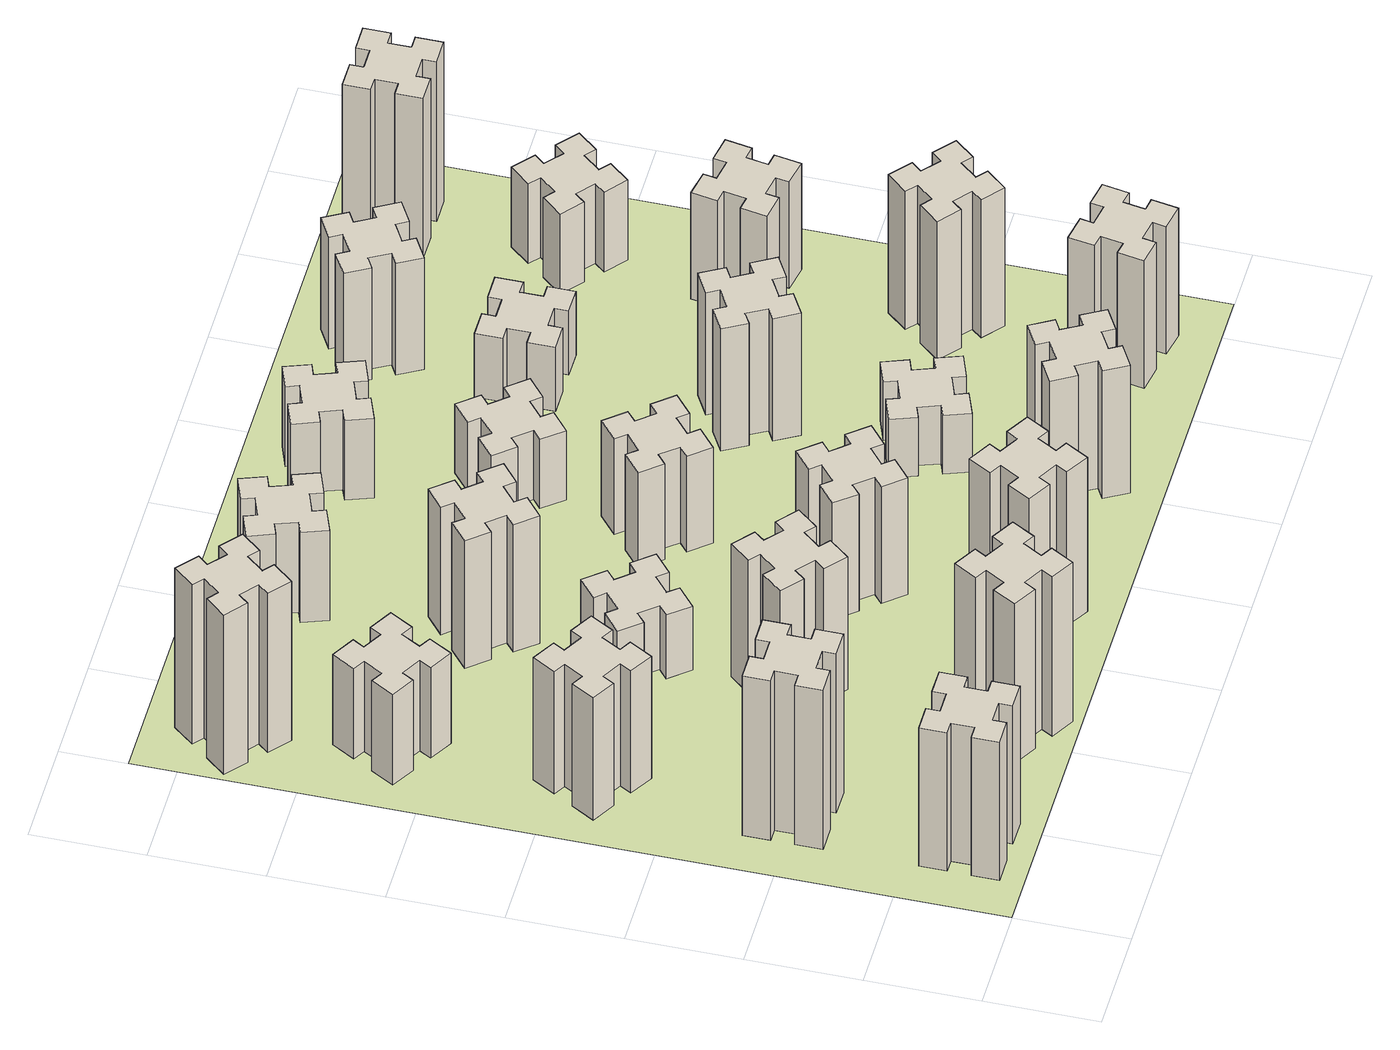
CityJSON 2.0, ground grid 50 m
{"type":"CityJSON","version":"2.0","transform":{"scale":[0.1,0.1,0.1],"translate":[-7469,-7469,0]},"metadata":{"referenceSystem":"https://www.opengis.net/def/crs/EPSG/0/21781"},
"CityObjects":{
"building1":{"type":"Building","attributes":{"class":"1000","function":"1000","usage":"1000","yearOfConstruction":2016,"roofType":"1000","measuredHeight":78,"storeysAboveGround":30,"storeysBelowGround":0},"geometry":[{"type":"Solid","lod":"1","boundaries":[[[[0,1,2,3,4,5,6,7,8,9,10,11,12,13,14,15,16,17,18,19]],[[17,16,20,21]],[[16,15,22,20]],[[15,14,23,22]],[[14,13,24,23]],[[13,12,25,24]],[[12,11,26,25]],[[11,10,27,26]],[[10,9,28,27]],[[9,8,29,28]],[[8,7,30,29]],[[7,6,31,30]],[[6,5,32,31]],[[5,4,33,32]],[[4,3,34,33]],[[3,2,35,34]],[[2,1,36,35]],[[1,0,37,36]],[[0,19,38,37]],[[19,18,39,38]],[[18,17,21,39]],[[24,25,26,27,28,29,30,31,32,33,34,35,36,37,38,39,21,20,22,23]]]]}]},
"building2":{"type":"Building","attributes":{"class":"1000","function":"1000","usage":"1000","yearOfConstruction":2016,"roofType":"1000","measuredHeight":90,"storeysAboveGround":30,"storeysBelowGround":0},"geometry":[{"type":"Solid","lod":"1","boundaries":[[[[40,41,42,43,44,45,46,47,48,49,50,51,52,53,54,55,56,57,58,59]],[[57,56,60,61]],[[56,55,62,60]],[[55,54,63,62]],[[54,53,64,63]],[[53,52,65,64]],[[52,51,66,65]],[[51,50,67,66]],[[50,49,68,67]],[[49,48,69,68]],[[48,47,70,69]],[[47,46,71,70]],[[46,45,72,71]],[[45,44,73,72]],[[44,43,74,73]],[[43,42,75,74]],[[42,41,76,75]],[[41,40,77,76]],[[40,59,78,77]],[[59,58,79,78]],[[58,57,61,79]],[[64,65,66,67,68,69,70,71,72,73,74,75,76,77,78,79,61,60,62,63]]]]}]},
"building3":{"type":"Building","attributes":{"class":"1000","function":"1000","usage":"1000","yearOfConstruction":2016,"roofType":"1000","measuredHeight":69,"storeysAboveGround":30,"storeysBelowGround":0},"geometry":[{"type":"Solid","lod":"1","boundaries":[[[[80,81,82,83,84,85,86,87,88,89,90,91,92,93,94,95,96,97,98,99]],[[97,96,100,101]],[[96,95,102,100]],[[95,94,103,102]],[[94,93,104,103]],[[93,92,105,104]],[[92,91,106,105]],[[91,90,107,106]],[[90,89,108,107]],[[89,88,109,108]],[[88,87,110,109]],[[87,86,111,110]],[[86,85,112,111]],[[85,84,113,112]],[[84,83,114,113]],[[83,82,115,114]],[[82,81,116,115]],[[81,80,117,116]],[[80,99,118,117]],[[99,98,119,118]],[[98,97,101,119]],[[104,105,106,107,108,109,110,111,112,113,114,115,116,117,118,119,101,100,102,103]]]]}]},
"building4":{"type":"Building","attributes":{"class":"1000","function":"1000","usage":"1000","yearOfConstruction":2016,"roofType":"1000","measuredHeight":51,"storeysAboveGround":30,"storeysBelowGround":0},"geometry":[{"type":"Solid","lod":"1","boundaries":[[[[120,121,122,123,124,125,126,127,128,129,130,131,132,133,134,135,136,137,138,139]],[[137,136,140,141]],[[136,135,142,140]],[[135,134,143,142]],[[134,133,144,143]],[[133,132,145,144]],[[132,131,146,145]],[[131,130,147,146]],[[130,129,148,147]],[[129,128,149,148]],[[128,127,150,149]],[[127,126,151,150]],[[126,125,152,151]],[[125,124,153,152]],[[124,123,154,153]],[[123,122,155,154]],[[122,121,156,155]],[[121,120,157,156]],[[120,139,158,157]],[[139,138,159,158]],[[138,137,141,159]],[[144,145,146,147,148,149,150,151,152,153,154,155,156,157,158,159,141,140,142,143]]]]}]},
"building5":{"type":"Building","attributes":{"class":"1000","function":"1000","usage":"1000","yearOfConstruction":2016,"roofType":"1000","measuredHeight":90,"storeysAboveGround":30,"storeysBelowGround":0},"geometry":[{"type":"Solid","lod":"1","boundaries":[[[[160,161,162,163,164,165,166,167,168,169,170,171,172,173,174,175,176,177,178,179]],[[177,176,180,181]],[[176,175,182,180]],[[175,174,183,182]],[[174,173,184,183]],[[173,172,185,184]],[[172,171,186,185]],[[171,170,187,186]],[[170,169,188,187]],[[169,168,189,188]],[[168,167,190,189]],[[167,166,191,190]],[[166,165,192,191]],[[165,164,193,192]],[[164,163,194,193]],[[163,162,195,194]],[[162,161,196,195]],[[161,160,197,196]],[[160,179,198,197]],[[179,178,199,198]],[[178,177,181,199]],[[184,185,186,187,188,189,190,191,192,193,194,195,196,197,198,199,181,180,182,183]]]]}]},
"building6":{"type":"Building","attributes":{"class":"1000","function":"1000","usage":"1000","yearOfConstruction":2016,"roofType":"1000","measuredHeight":90,"storeysAboveGround":30,"storeysBelowGround":0},"geometry":[{"type":"Solid","lod":"1","boundaries":[[[[200,201,202,203,204,205,206,207,208,209,210,211,212,213,214,215,216,217,218,219]],[[217,216,220,221]],[[216,215,222,220]],[[215,214,223,222]],[[214,213,224,223]],[[213,212,225,224]],[[212,211,226,225]],[[211,210,227,226]],[[210,209,228,227]],[[209,208,229,228]],[[208,207,230,229]],[[207,206,231,230]],[[206,205,232,231]],[[205,204,233,232]],[[204,203,234,233]],[[203,202,235,234]],[[202,201,236,235]],[[201,200,237,236]],[[200,219,238,237]],[[219,218,239,238]],[[218,217,221,239]],[[224,225,226,227,228,229,230,231,232,233,234,235,236,237,238,239,221,220,222,223]]]]}]},
"building7":{"type":"Building","attributes":{"class":"1000","function":"1000","usage":"1000","yearOfConstruction":2016,"roofType":"1000","measuredHeight":75,"storeysAboveGround":30,"storeysBelowGround":0},"geometry":[{"type":"Solid","lod":"1","boundaries":[[[[240,241,242,243,244,245,246,247,248,249,250,251,252,253,254,255,256,257,258,259]],[[257,256,260,261]],[[256,255,262,260]],[[255,254,263,262]],[[254,253,264,263]],[[253,252,265,264]],[[252,251,266,265]],[[251,250,267,266]],[[250,249,268,267]],[[249,248,269,268]],[[248,247,270,269]],[[247,246,271,270]],[[246,245,272,271]],[[245,244,273,272]],[[244,243,274,273]],[[243,242,275,274]],[[242,241,276,275]],[[241,240,277,276]],[[240,259,278,277]],[[259,258,279,278]],[[258,257,261,279]],[[264,265,266,267,268,269,270,271,272,273,274,275,276,277,278,279,261,260,262,263]]]]}]},
"building8":{"type":"Building","attributes":{"class":"1000","function":"1000","usage":"1000","yearOfConstruction":2016,"roofType":"1000","measuredHeight":36,"storeysAboveGround":30,"storeysBelowGround":0},"geometry":[{"type":"Solid","lod":"1","boundaries":[[[[280,281,282,283,284,285,286,287,288,289,290,291,292,293,294,295,296,297,298,299]],[[297,296,300,301]],[[296,295,302,300]],[[295,294,303,302]],[[294,293,304,303]],[[293,292,305,304]],[[292,291,306,305]],[[291,290,307,306]],[[290,289,308,307]],[[289,288,309,308]],[[288,287,310,309]],[[287,286,311,310]],[[286,285,312,311]],[[285,284,313,312]],[[284,283,314,313]],[[283,282,315,314]],[[282,281,316,315]],[[281,280,317,316]],[[280,299,318,317]],[[299,298,319,318]],[[298,297,301,319]],[[304,305,306,307,308,309,310,311,312,313,314,315,316,317,318,319,301,300,302,303]]]]}]},
"building9":{"type":"Building","attributes":{"class":"1000","function":"1000","usage":"1000","yearOfConstruction":2016,"roofType":"1000","measuredHeight":72,"storeysAboveGround":30,"storeysBelowGround":0},"geometry":[{"type":"Solid","lod":"1","boundaries":[[[[320,321,322,323,324,325,326,327,328,329,330,331,332,333,334,335,336,337,338,339]],[[337,336,340,341]],[[336,335,342,340]],[[335,334,343,342]],[[334,333,344,343]],[[333,332,345,344]],[[332,331,346,345]],[[331,330,347,346]],[[330,329,348,347]],[[329,328,349,348]],[[328,327,350,349]],[[327,326,351,350]],[[326,325,352,351]],[[325,324,353,352]],[[324,323,354,353]],[[323,322,355,354]],[[322,321,356,355]],[[321,320,357,356]],[[320,339,358,357]],[[339,338,359,358]],[[338,337,341,359]],[[344,345,346,347,348,349,350,351,352,353,354,355,356,357,358,359,341,340,342,343]]]]}]},
"building10":{"type":"Building","attributes":{"class":"1000","function":"1000","usage":"1000","yearOfConstruction":2016,"roofType":"1000","measuredHeight":87,"storeysAboveGround":30,"storeysBelowGround":0},"geometry":[{"type":"Solid","lod":"1","boundaries":[[[[360,361,362,363,364,365,366,367,368,369,370,371,372,373,374,375,376,377,378,379]],[[377,376,380,381]],[[376,375,382,380]],[[375,374,383,382]],[[374,373,384,383]],[[373,372,385,384]],[[372,371,386,385]],[[371,370,387,386]],[[370,369,388,387]],[[369,368,389,388]],[[368,367,390,389]],[[367,366,391,390]],[[366,365,392,391]],[[365,364,393,392]],[[364,363,394,393]],[[363,362,395,394]],[[362,361,396,395]],[[361,360,397,396]],[[360,379,398,397]],[[379,378,399,398]],[[378,377,381,399]],[[384,385,386,387,388,389,390,391,392,393,394,395,396,397,398,399,381,380,382,383]]]]}]},
"building11":{"type":"Building","attributes":{"class":"1000","function":"1000","usage":"1000","yearOfConstruction":2016,"roofType":"1000","measuredHeight":66,"storeysAboveGround":30,"storeysBelowGround":0},"geometry":[{"type":"Solid","lod":"1","boundaries":[[[[400,401,402,403,404,405,406,407,408,409,410,411,412,413,414,415,416,417,418,419]],[[417,416,420,421]],[[416,415,422,420]],[[415,414,423,422]],[[414,413,424,423]],[[413,412,425,424]],[[412,411,426,425]],[[411,410,427,426]],[[410,409,428,427]],[[409,408,429,428]],[[408,407,430,429]],[[407,406,431,430]],[[406,405,432,431]],[[405,404,433,432]],[[404,403,434,433]],[[403,402,435,434]],[[402,401,436,435]],[[401,400,437,436]],[[400,419,438,437]],[[419,418,439,438]],[[418,417,421,439]],[[424,425,426,427,428,429,430,431,432,433,434,435,436,437,438,439,421,420,422,423]]]]}]},
"building12":{"type":"Building","attributes":{"class":"1000","function":"1000","usage":"1000","yearOfConstruction":2016,"roofType":"1000","measuredHeight":51,"storeysAboveGround":30,"storeysBelowGround":0},"geometry":[{"type":"Solid","lod":"1","boundaries":[[[[440,441,442,443,444,445,446,447,448,449,450,451,452,453,454,455,456,457,458,459]],[[457,456,460,461]],[[456,455,462,460]],[[455,454,463,462]],[[454,453,464,463]],[[453,452,465,464]],[[452,451,466,465]],[[451,450,467,466]],[[450,449,468,467]],[[449,448,469,468]],[[448,447,470,469]],[[447,446,471,470]],[[446,445,472,471]],[[445,444,473,472]],[[444,443,474,473]],[[443,442,475,474]],[[442,441,476,475]],[[441,440,477,476]],[[440,459,478,477]],[[459,458,479,478]],[[458,457,461,479]],[[464,465,466,467,468,469,470,471,472,473,474,475,476,477,478,479,461,460,462,463]]]]}]},
"building13":{"type":"Building","attributes":{"class":"1000","function":"1000","usage":"1000","yearOfConstruction":2016,"roofType":"1000","measuredHeight":54,"storeysAboveGround":30,"storeysBelowGround":0},"geometry":[{"type":"Solid","lod":"1","boundaries":[[[[480,481,482,483,484,485,486,487,488,489,490,491,492,493,494,495,496,497,498,499]],[[497,496,500,501]],[[496,495,502,500]],[[495,494,503,502]],[[494,493,504,503]],[[493,492,505,504]],[[492,491,506,505]],[[491,490,507,506]],[[490,489,508,507]],[[489,488,509,508]],[[488,487,510,509]],[[487,486,511,510]],[[486,485,512,511]],[[485,484,513,512]],[[484,483,514,513]],[[483,482,515,514]],[[482,481,516,515]],[[481,480,517,516]],[[480,499,518,517]],[[499,498,519,518]],[[498,497,501,519]],[[504,505,506,507,508,509,510,511,512,513,514,515,516,517,518,519,501,500,502,503]]]]}]},
"building14":{"type":"Building","attributes":{"class":"1000","function":"1000","usage":"1000","yearOfConstruction":2016,"roofType":"1000","measuredHeight":72,"storeysAboveGround":30,"storeysBelowGround":0},"geometry":[{"type":"Solid","lod":"1","boundaries":[[[[520,521,522,523,524,525,526,527,528,529,530,531,532,533,534,535,536,537,538,539]],[[537,536,540,541]],[[536,535,542,540]],[[535,534,543,542]],[[534,533,544,543]],[[533,532,545,544]],[[532,531,546,545]],[[531,530,547,546]],[[530,529,548,547]],[[529,528,549,548]],[[528,527,550,549]],[[527,526,551,550]],[[526,525,552,551]],[[525,524,553,552]],[[524,523,554,553]],[[523,522,555,554]],[[522,521,556,555]],[[521,520,557,556]],[[520,539,558,557]],[[539,538,559,558]],[[538,537,541,559]],[[544,545,546,547,548,549,550,551,552,553,554,555,556,557,558,559,541,540,542,543]]]]}]},
"building15":{"type":"Building","attributes":{"class":"1000","function":"1000","usage":"1000","yearOfConstruction":2016,"roofType":"1000","measuredHeight":39,"storeysAboveGround":30,"storeysBelowGround":0},"geometry":[{"type":"Solid","lod":"1","boundaries":[[[[560,561,562,563,564,565,566,567,568,569,570,571,572,573,574,575,576,577,578,579]],[[577,576,580,581]],[[576,575,582,580]],[[575,574,583,582]],[[574,573,584,583]],[[573,572,585,584]],[[572,571,586,585]],[[571,570,587,586]],[[570,569,588,587]],[[569,568,589,588]],[[568,567,590,589]],[[567,566,591,590]],[[566,565,592,591]],[[565,564,593,592]],[[564,563,594,593]],[[563,562,595,594]],[[562,561,596,595]],[[561,560,597,596]],[[560,579,598,597]],[[579,578,599,598]],[[578,577,581,599]],[[584,585,586,587,588,589,590,591,592,593,594,595,596,597,598,599,581,580,582,583]]]]}]},
"building16":{"type":"Building","attributes":{"class":"1000","function":"1000","usage":"1000","yearOfConstruction":2016,"roofType":"1000","measuredHeight":45,"storeysAboveGround":30,"storeysBelowGround":0},"geometry":[{"type":"Solid","lod":"1","boundaries":[[[[600,601,602,603,604,605,606,607,608,609,610,611,612,613,614,615,616,617,618,619]],[[617,616,620,621]],[[616,615,622,620]],[[615,614,623,622]],[[614,613,624,623]],[[613,612,625,624]],[[612,611,626,625]],[[611,610,627,626]],[[610,609,628,627]],[[609,608,629,628]],[[608,607,630,629]],[[607,606,631,630]],[[606,605,632,631]],[[605,604,633,632]],[[604,603,634,633]],[[603,602,635,634]],[[602,601,636,635]],[[601,600,637,636]],[[600,619,638,637]],[[619,618,639,638]],[[618,617,621,639]],[[624,625,626,627,628,629,630,631,632,633,634,635,636,637,638,639,621,620,622,623]]]]}]},
"building17":{"type":"Building","attributes":{"class":"1000","function":"1000","usage":"1000","yearOfConstruction":2016,"roofType":"1000","measuredHeight":33,"storeysAboveGround":30,"storeysBelowGround":0},"geometry":[{"type":"Solid","lod":"1","boundaries":[[[[640,641,642,643,644,645,646,647,648,649,650,651,652,653,654,655,656,657,658,659]],[[657,656,660,661]],[[656,655,662,660]],[[655,654,663,662]],[[654,653,664,663]],[[653,652,665,664]],[[652,651,666,665]],[[651,650,667,666]],[[650,649,668,667]],[[649,648,669,668]],[[648,647,670,669]],[[647,646,671,670]],[[646,645,672,671]],[[645,644,673,672]],[[644,643,674,673]],[[643,642,675,674]],[[642,641,676,675]],[[641,640,677,676]],[[640,659,678,677]],[[659,658,679,678]],[[658,657,661,679]],[[664,665,666,667,668,669,670,671,672,673,674,675,676,677,678,679,661,660,662,663]]]]}]},
"building18":{"type":"Building","attributes":{"class":"1000","function":"1000","usage":"1000","yearOfConstruction":2016,"roofType":"1000","measuredHeight":69,"storeysAboveGround":30,"storeysBelowGround":0},"geometry":[{"type":"Solid","lod":"1","boundaries":[[[[680,681,682,683,684,685,686,687,688,689,690,691,692,693,694,695,696,697,698,699]],[[697,696,700,701]],[[696,695,702,700]],[[695,694,703,702]],[[694,693,704,703]],[[693,692,705,704]],[[692,691,706,705]],[[691,690,707,706]],[[690,689,708,707]],[[689,688,709,708]],[[688,687,710,709]],[[687,686,711,710]],[[686,685,712,711]],[[685,684,713,712]],[[684,683,714,713]],[[683,682,715,714]],[[682,681,716,715]],[[681,680,717,716]],[[680,699,718,717]],[[699,698,719,718]],[[698,697,701,719]],[[704,705,706,707,708,709,710,711,712,713,714,715,716,717,718,719,701,700,702,703]]]]}]},
"building19":{"type":"Building","attributes":{"class":"1000","function":"1000","usage":"1000","yearOfConstruction":2016,"roofType":"1000","measuredHeight":36,"storeysAboveGround":30,"storeysBelowGround":0},"geometry":[{"type":"Solid","lod":"1","boundaries":[[[[720,721,722,723,724,725,726,727,728,729,730,731,732,733,734,735,736,737,738,739]],[[737,736,740,741]],[[736,735,742,740]],[[735,734,743,742]],[[734,733,744,743]],[[733,732,745,744]],[[732,731,746,745]],[[731,730,747,746]],[[730,729,748,747]],[[729,728,749,748]],[[728,727,750,749]],[[727,726,751,750]],[[726,725,752,751]],[[725,724,753,752]],[[724,723,754,753]],[[723,722,755,754]],[[722,721,756,755]],[[721,720,757,756]],[[720,739,758,757]],[[739,738,759,758]],[[738,737,741,759]],[[744,745,746,747,748,749,750,751,752,753,754,755,756,757,758,759,741,740,742,743]]]]}]},
"building20":{"type":"Building","attributes":{"class":"1000","function":"1000","usage":"1000","yearOfConstruction":2016,"roofType":"1000","measuredHeight":72,"storeysAboveGround":30,"storeysBelowGround":0},"geometry":[{"type":"Solid","lod":"1","boundaries":[[[[760,761,762,763,764,765,766,767,768,769,770,771,772,773,774,775,776,777,778,779]],[[777,776,780,781]],[[776,775,782,780]],[[775,774,783,782]],[[774,773,784,783]],[[773,772,785,784]],[[772,771,786,785]],[[771,770,787,786]],[[770,769,788,787]],[[769,768,789,788]],[[768,767,790,789]],[[767,766,791,790]],[[766,765,792,791]],[[765,764,793,792]],[[764,763,794,793]],[[763,762,795,794]],[[762,761,796,795]],[[761,760,797,796]],[[760,779,798,797]],[[779,778,799,798]],[[778,777,781,799]],[[784,785,786,787,788,789,790,791,792,793,794,795,796,797,798,799,781,780,782,783]]]]}]},
"building21":{"type":"Building","attributes":{"class":"1000","function":"1000","usage":"1000","yearOfConstruction":2016,"roofType":"1000","measuredHeight":63,"storeysAboveGround":30,"storeysBelowGround":0},"geometry":[{"type":"Solid","lod":"1","boundaries":[[[[800,801,802,803,804,805,806,807,808,809,810,811,812,813,814,815,816,817,818,819]],[[817,816,820,821]],[[816,815,822,820]],[[815,814,823,822]],[[814,813,824,823]],[[813,812,825,824]],[[812,811,826,825]],[[811,810,827,826]],[[810,809,828,827]],[[809,808,829,828]],[[808,807,830,829]],[[807,806,831,830]],[[806,805,832,831]],[[805,804,833,832]],[[804,803,834,833]],[[803,802,835,834]],[[802,801,836,835]],[[801,800,837,836]],[[800,819,838,837]],[[819,818,839,838]],[[818,817,821,839]],[[824,825,826,827,828,829,830,831,832,833,834,835,836,837,838,839,821,820,822,823]]]]}]},
"building22":{"type":"Building","attributes":{"class":"1000","function":"1000","usage":"1000","yearOfConstruction":2016,"roofType":"1000","measuredHeight":78,"storeysAboveGround":30,"storeysBelowGround":0},"geometry":[{"type":"Solid","lod":"1","boundaries":[[[[840,841,842,843,844,845,846,847,848,849,850,851,852,853,854,855,856,857,858,859]],[[857,856,860,861]],[[856,855,862,860]],[[855,854,863,862]],[[854,853,864,863]],[[853,852,865,864]],[[852,851,866,865]],[[851,850,867,866]],[[850,849,868,867]],[[849,848,869,868]],[[848,847,870,869]],[[847,846,871,870]],[[846,845,872,871]],[[845,844,873,872]],[[844,843,874,873]],[[843,842,875,874]],[[842,841,876,875]],[[841,840,877,876]],[[840,859,878,877]],[[859,858,879,878]],[[858,857,861,879]],[[864,865,866,867,868,869,870,871,872,873,874,875,876,877,878,879,861,860,862,863]]]]}]},
"building23":{"type":"Building","attributes":{"class":"1000","function":"1000","usage":"1000","yearOfConstruction":2016,"roofType":"1000","measuredHeight":60,"storeysAboveGround":30,"storeysBelowGround":0},"geometry":[{"type":"Solid","lod":"1","boundaries":[[[[880,881,882,883,884,885,886,887,888,889,890,891,892,893,894,895,896,897,898,899]],[[897,896,900,901]],[[896,895,902,900]],[[895,894,903,902]],[[894,893,904,903]],[[893,892,905,904]],[[892,891,906,905]],[[891,890,907,906]],[[890,889,908,907]],[[889,888,909,908]],[[888,887,910,909]],[[887,886,911,910]],[[886,885,912,911]],[[885,884,913,912]],[[884,883,914,913]],[[883,882,915,914]],[[882,881,916,915]],[[881,880,917,916]],[[880,899,918,917]],[[899,898,919,918]],[[898,897,901,919]],[[904,905,906,907,908,909,910,911,912,913,914,915,916,917,918,919,901,900,902,903]]]]}]},
"building24":{"type":"Building","attributes":{"class":"1000","function":"1000","usage":"1000","yearOfConstruction":2016,"roofType":"1000","measuredHeight":45,"storeysAboveGround":30,"storeysBelowGround":0},"geometry":[{"type":"Solid","lod":"1","boundaries":[[[[920,921,922,923,924,925,926,927,928,929,930,931,932,933,934,935,936,937,938,939]],[[937,936,940,941]],[[936,935,942,940]],[[935,934,943,942]],[[934,933,944,943]],[[933,932,945,944]],[[932,931,946,945]],[[931,930,947,946]],[[930,929,948,947]],[[929,928,949,948]],[[928,927,950,949]],[[927,926,951,950]],[[926,925,952,951]],[[925,924,953,952]],[[924,923,954,953]],[[923,922,955,954]],[[922,921,956,955]],[[921,920,957,956]],[[920,939,958,957]],[[939,938,959,958]],[[938,937,941,959]],[[944,945,946,947,948,949,950,951,952,953,954,955,956,957,958,959,941,940,942,943]]]]}]},
"building25":{"type":"Building","attributes":{"class":"1000","function":"1000","usage":"1000","yearOfConstruction":2016,"roofType":"1000","measuredHeight":90,"storeysAboveGround":30,"storeysBelowGround":0},"geometry":[{"type":"Solid","lod":"1","boundaries":[[[[960,961,962,963,964,965,966,967,968,969,970,971,972,973,974,975,976,977,978,979]],[[977,976,980,981]],[[976,975,982,980]],[[975,974,983,982]],[[974,973,984,983]],[[973,972,985,984]],[[972,971,986,985]],[[971,970,987,986]],[[970,969,988,987]],[[969,968,989,988]],[[968,967,990,989]],[[967,966,991,990]],[[966,965,992,991]],[[965,964,993,992]],[[964,963,994,993]],[[963,962,995,994]],[[962,961,996,995]],[[961,960,997,996]],[[960,979,998,997]],[[979,978,999,998]],[[978,977,981,999]],[[984,985,986,987,988,989,990,991,992,993,994,995,996,997,998,999,981,980,982,983]]]]}]},
"landuse1":{"type":"LandUse","attributes":{"name":"plot1","function":"1010"},"geometry":[{"type":"MultiSurface","lod":"1","boundaries":[[[1000,1001,1002,1003]]]}]}
},
"vertices":[
[265,325,0],[265,225,0],[205,225,0],[205,105,0],[325,105,0],[325,165,0],[425,165,0],[425,105,0],[545,105,0],[545,225,0],[485,225,0],[485,325,0],[545,325,0],[545,445,0],[425,445,0],[425,385,0],[325,385,0],[325,445,0],[205,445,0],[205,325,0],[325,385,780],[325,445,780],[425,385,780],[425,445,780],[545,445,780],[545,325,780],[485,325,780],[485,225,780],[545,225,780],[545,105,780],[425,105,780],[425,165,780],[325,165,780],[325,105,780],[205,105,780],[205,225,780],[265,225,780],[265,325,780],[205,325,780],[205,445,780],
[265,1065,0],[265,965,0],[205,965,0],[205,845,0],[325,845,0],[325,905,0],[425,905,0],[425,845,0],[545,845,0],[545,965,0],[485,965,0],[485,1065,0],[545,1065,0],[545,1185,0],[425,1185,0],[425,1125,0],[325,1125,0],[325,1185,0],[205,1185,0],[205,1065,0],[325,1125,900],[325,1185,900],[425,1125,900],[425,1185,900],[545,1185,900],[545,1065,900],[485,1065,900],[485,965,900],[545,965,900],[545,845,900],[425,845,900],[425,905,900],[325,905,900],[325,845,900],[205,845,900],[205,965,900],[265,965,900],[265,1065,900],[205,1065,900],[205,1185,900],
[474,1926,0],[387,1976,0],[417,2028,0],[313,2088,0],[253,1984,0],[305,1954,0],[255,1867,0],[203,1897,0],[143,1793,0],[247,1733,0],[277,1785,0],[364,1735,0],[334,1683,0],[438,1623,0],[498,1727,0],[446,1757,0],[496,1844,0],[548,1814,0],[608,1918,0],[504,1978,0],[496,1844,690],[548,1814,690],[446,1757,690],[498,1727,690],[438,1623,690],[334,1683,690],[364,1735,690],[277,1785,690],[247,1733,690],[143,1793,690],[203,1897,690],[255,1867,690],[305,1954,690],[253,1984,690],[313,2088,690],[417,2028,690],[387,1976,690],[474,1926,690],[504,1978,690],[608,1918,690],
[446,2597,0],[496,2684,0],[548,2654,0],[608,2758,0],[504,2818,0],[474,2766,0],[387,2816,0],[417,2868,0],[313,2928,0],[253,2824,0],[305,2794,0],[255,2707,0],[203,2737,0],[143,2633,0],[247,2573,0],[277,2625,0],[364,2575,0],[334,2523,0],[438,2463,0],[498,2567,0],[364,2575,510],[334,2523,510],[277,2625,510],[247,2573,510],[143,2633,510],[203,2737,510],[255,2707,510],[305,2794,510],[253,2824,510],[313,2928,510],[417,2868,510],[387,2816,510],[474,2766,510],[504,2818,510],[608,2758,510],[548,2654,510],[496,2684,510],[446,2597,510],[498,2567,510],[438,2463,510],
[1214,346,0],[1127,396,0],[1157,448,0],[1053,508,0],[993,404,0],[1045,374,0],[995,287,0],[943,317,0],[883,213,0],[987,153,0],[1017,205,0],[1104,155,0],[1074,103,0],[1178,43,0],[1238,147,0],[1186,177,0],[1236,264,0],[1288,234,0],[1348,338,0],[1244,398,0],[1236,264,900],[1288,234,900],[1186,177,900],[1238,147,900],[1178,43,900],[1074,103,900],[1104,155,900],[1017,205,900],[987,153,900],[883,213,900],[943,317,900],[995,287,900],[1045,374,900],[993,404,900],[1053,508,900],[1157,448,900],[1127,396,900],[1214,346,900],[1244,398,900],[1348,338,900],
[384,3387,0],[308,3452,0],[346,3498,0],[254,3575,0],[177,3483,0],[223,3444,0],[159,3368,0],[113,3406,0],[36,3314,0],[128,3237,0],[166,3283,0],[243,3219,0],[204,3173,0],[296,3096,0],[373,3188,0],[327,3226,0],[392,3303,0],[438,3264,0],[515,3356,0],[423,3433,0],[392,3303,900],[438,3264,900],[327,3226,900],[373,3188,900],[296,3096,900],[204,3173,900],[243,3219,900],[166,3283,900],[128,3237,900],[36,3314,900],[113,3406,900],[159,3368,900],[223,3444,900],[177,3483,900],[254,3575,900],[346,3498,900],[308,3452,900],[384,3387,900],[423,3433,900],[515,3356,900],
[1224,1267,0],[1148,1332,0],[1186,1378,0],[1094,1455,0],[1017,1363,0],[1063,1324,0],[999,1248,0],[953,1286,0],[876,1194,0],[968,1117,0],[1006,1163,0],[1083,1099,0],[1044,1053,0],[1136,976,0],[1213,1068,0],[1167,1106,0],[1232,1183,0],[1278,1144,0],[1355,1236,0],[1263,1313,0],[1232,1183,750],[1278,1144,750],[1167,1106,750],[1213,1068,750],[1136,976,750],[1044,1053,750],[1083,1099,750],[1006,1163,750],[968,1117,750],[876,1194,750],[953,1286,750],[999,1248,750],[1063,1324,750],[1017,1363,750],[1094,1455,750],[1186,1378,750],[1148,1332,750],[1224,1267,750],[1263,1313,750],[1355,1236,750],
[1083,1972,0],[1006,1907,0],[968,1953,0],[876,1876,0],[953,1784,0],[999,1823,0],[1063,1746,0],[1017,1708,0],[1094,1616,0],[1186,1693,0],[1148,1739,0],[1224,1803,0],[1263,1757,0],[1355,1834,0],[1278,1926,0],[1232,1888,0],[1167,1964,0],[1213,2003,0],[1136,2095,0],[1044,2018,0],[1167,1964,360],[1213,2003,360],[1232,1888,360],[1278,1926,360],[1355,1834,360],[1263,1757,360],[1224,1803,360],[1148,1739,360],[1186,1693,360],[1094,1616,360],[1017,1708,360],[1063,1746,360],[999,1823,360],[953,1784,360],[876,1876,360],[968,1953,360],[1006,1907,360],[1083,1972,360],[1044,2018,360],[1136,2095,360],
[999,2463,0],[1063,2386,0],[1017,2348,0],[1094,2256,0],[1186,2333,0],[1148,2379,0],[1224,2443,0],[1263,2397,0],[1355,2474,0],[1278,2566,0],[1232,2528,0],[1167,2604,0],[1213,2643,0],[1136,2735,0],[1044,2658,0],[1083,2612,0],[1006,2547,0],[968,2593,0],[876,2516,0],[953,2424,0],[1006,2547,720],[968,2593,720],[1083,2612,720],[1044,2658,720],[1136,2735,720],[1213,2643,720],[1167,2604,720],[1232,2528,720],[1278,2566,720],[1355,2474,720],[1263,2397,720],[1224,2443,720],[1148,2379,720],[1186,2333,720],[1094,2256,720],[1017,2348,720],[1063,2386,720],[999,2463,720],[953,2424,720],[876,2516,720],
[1657,305,0],[1744,255,0],[1714,203,0],[1818,143,0],[1878,247,0],[1826,277,0],[1876,364,0],[1928,334,0],[1988,438,0],[1884,498,0],[1854,446,0],[1767,496,0],[1797,548,0],[1693,608,0],[1633,504,0],[1685,474,0],[1635,387,0],[1583,417,0],[1523,313,0],[1627,253,0],[1635,387,870],[1583,417,870],[1685,474,870],[1633,504,870],[1693,608,870],[1797,548,870],[1767,496,870],[1854,446,870],[1884,498,870],[1988,438,870],[1928,334,870],[1876,364,870],[1826,277,870],[1878,247,870],[1818,143,870],[1714,203,870],[1744,255,870],[1657,305,870],[1627,253,870],[1523,313,870],
[1788,999,0],[1864,1063,0],[1903,1017,0],[1995,1094,0],[1918,1186,0],[1872,1148,0],[1807,1224,0],[1853,1263,0],[1776,1355,0],[1684,1278,0],[1723,1232,0],[1646,1167,0],[1608,1213,0],[1516,1136,0],[1593,1044,0],[1639,1083,0],[1703,1006,0],[1657,968,0],[1734,876,0],[1826,953,0],[1703,1006,660],[1657,968,660],[1639,1083,660],[1593,1044,660],[1516,1136,660],[1608,1213,660],[1646,1167,660],[1723,1232,660],[1684,1278,660],[1776,1355,660],[1853,1263,660],[1807,1224,660],[1872,1148,660],[1918,1186,660],[1995,1094,660],[1903,1017,660],[1864,1063,660],[1788,999,660],[1826,953,660],[1734,876,660],
[1125,3456,0],[1031,3422,0],[1010,3478,0],[897,3437,0],[939,3324,0],[995,3345,0],[1029,3251,0],[973,3230,0],[1014,3117,0],[1127,3159,0],[1106,3215,0],[1200,3249,0],[1220,3193,0],[1333,3234,0],[1292,3347,0],[1236,3326,0],[1202,3420,0],[1258,3440,0],[1217,3553,0],[1104,3512,0],[1202,3420,510],[1258,3440,510],[1236,3326,510],[1292,3347,510],[1333,3234,510],[1220,3193,510],[1200,3249,510],[1106,3215,510],[1127,3159,510],[1014,3117,510],[973,3230,510],[1029,3251,510],[995,3345,510],[939,3324,510],[897,3437,510],[1010,3478,510],[1031,3422,510],[1125,3456,510],[1104,3512,510],[1217,3553,510],
[1972,1988,0],[1907,2064,0],[1953,2103,0],[1876,2195,0],[1784,2118,0],[1823,2072,0],[1746,2007,0],[1708,2053,0],[1616,1976,0],[1693,1884,0],[1739,1923,0],[1803,1846,0],[1757,1808,0],[1834,1716,0],[1926,1793,0],[1888,1839,0],[1964,1903,0],[2003,1857,0],[2095,1934,0],[2018,2026,0],[1964,1903,540],[2003,1857,540],[1888,1839,540],[1926,1793,540],[1834,1716,540],[1757,1808,540],[1803,1846,540],[1739,1923,540],[1693,1884,540],[1616,1976,540],[1708,2053,540],[1746,2007,540],[1823,2072,540],[1784,2118,540],[1876,2195,540],[1953,2103,540],[1907,2064,540],[1972,1988,540],[2018,2026,540],[2095,1934,540],
[2475,364,0],[2525,277,0],[2473,247,0],[2533,143,0],[2637,203,0],[2607,255,0],[2694,305,0],[2724,253,0],[2828,313,0],[2768,417,0],[2716,387,0],[2666,474,0],[2718,504,0],[2658,608,0],[2554,548,0],[2584,496,0],[2497,446,0],[2467,498,0],[2363,438,0],[2423,334,0],[2497,446,720],[2467,498,720],[2584,496,720],[2554,548,720],[2658,608,720],[2718,504,720],[2666,474,720],[2716,387,720],[2768,417,720],[2828,313,720],[2724,253,720],[2694,305,720],[2607,255,720],[2637,203,720],[2533,143,720],[2473,247,720],[2525,277,720],[2475,364,720],[2423,334,720],[2363,438,720],
[1988,2479,0],[2064,2543,0],[2103,2497,0],[2195,2574,0],[2118,2666,0],[2072,2628,0],[2007,2704,0],[2053,2743,0],[1976,2835,0],[1884,2758,0],[1923,2712,0],[1846,2647,0],[1808,2693,0],[1716,2616,0],[1793,2524,0],[1839,2563,0],[1903,2486,0],[1857,2448,0],[1934,2356,0],[2026,2433,0],[1903,2486,390],[1857,2448,390],[1839,2563,390],[1793,2524,390],[1716,2616,390],[1808,2693,390],[1846,2647,390],[1923,2712,390],[1884,2758,390],[1976,2835,390],[2053,2743,390],[2007,2704,390],[2072,2628,390],[2118,2666,390],[2195,2574,390],[2103,2497,390],[2064,2543,390],[1988,2479,390],[2026,2433,390],[1934,2356,390],
[1865,3456,0],[1771,3422,0],[1750,3478,0],[1637,3437,0],[1679,3324,0],[1735,3345,0],[1769,3251,0],[1713,3230,0],[1754,3117,0],[1867,3159,0],[1846,3215,0],[1940,3249,0],[1960,3193,0],[2073,3234,0],[2032,3347,0],[1976,3326,0],[1942,3420,0],[1998,3440,0],[1957,3553,0],[1844,3512,0],[1942,3420,450],[1998,3440,450],[1976,3326,450],[2032,3347,450],[2073,3234,450],[1960,3193,450],[1940,3249,450],[1846,3215,450],[1867,3159,450],[1754,3117,450],[1713,3230,450],[1769,3251,450],[1735,3345,450],[1679,3324,450],[1637,3437,450],[1750,3478,450],[1771,3422,450],[1865,3456,450],[1844,3512,450],[1957,3553,450],
[2716,1006,0],[2682,1100,0],[2738,1120,0],[2697,1233,0],[2584,1192,0],[2605,1136,0],[2511,1102,0],[2490,1158,0],[2377,1117,0],[2419,1004,0],[2475,1025,0],[2509,931,0],[2453,910,0],[2494,797,0],[2607,839,0],[2586,895,0],[2680,929,0],[2700,873,0],[2813,914,0],[2772,1027,0],[2680,929,330],[2700,873,330],[2586,895,330],[2607,839,330],[2494,797,330],[2453,910,330],[2509,931,330],[2475,1025,330],[2419,1004,330],[2377,1117,330],[2490,1158,330],[2511,1102,330],[2605,1136,330],[2584,1192,330],[2697,1233,330],[2738,1120,330],[2682,1100,330],[2716,1006,330],[2772,1027,330],[2813,914,330],
[2475,1744,0],[2525,1657,0],[2473,1627,0],[2533,1523,0],[2637,1583,0],[2607,1635,0],[2694,1685,0],[2724,1633,0],[2828,1693,0],[2768,1797,0],[2716,1767,0],[2666,1854,0],[2718,1884,0],[2658,1988,0],[2554,1928,0],[2584,1876,0],[2497,1826,0],[2467,1878,0],[2363,1818,0],[2423,1714,0],[2497,1826,690],[2467,1878,690],[2584,1876,690],[2554,1928,690],[2658,1988,690],[2718,1884,690],[2666,1854,690],[2716,1767,690],[2768,1797,690],[2828,1693,690],[2724,1633,690],[2694,1685,690],[2607,1635,690],[2637,1583,690],[2533,1523,690],[2473,1627,690],[2525,1657,690],[2475,1744,690],[2423,1714,690],[2363,1818,690],
[2645,2805,0],[2545,2805,0],[2545,2865,0],[2425,2865,0],[2425,2745,0],[2485,2745,0],[2485,2645,0],[2425,2645,0],[2425,2525,0],[2545,2525,0],[2545,2585,0],[2645,2585,0],[2645,2525,0],[2765,2525,0],[2765,2645,0],[2705,2645,0],[2705,2745,0],[2765,2745,0],[2765,2865,0],[2645,2865,0],[2705,2745,360],[2765,2745,360],[2705,2645,360],[2765,2645,360],[2765,2525,360],[2645,2525,360],[2645,2585,360],[2545,2585,360],[2545,2525,360],[2425,2525,360],[2425,2645,360],[2485,2645,360],[2485,2745,360],[2425,2745,360],[2425,2865,360],[2545,2865,360],[2545,2805,360],[2645,2805,360],[2645,2865,360],[2765,2865,360],
[3435,307,0],[3452,405,0],[3511,395,0],[3532,513,0],[3414,534,0],[3404,475,0],[3305,492,0],[3316,551,0],[3197,572,0],[3177,454,0],[3236,444,0],[3218,345,0],[3159,356,0],[3138,237,0],[3257,217,0],[3267,276,0],[3365,258,0],[3355,199,0],[3473,178,0],[3494,297,0],[3365,258,720],[3355,199,720],[3267,276,720],[3257,217,720],[3138,237,720],[3159,356,720],[3218,345,720],[3236,444,720],[3177,454,720],[3197,572,720],[3316,551,720],[3305,492,720],[3404,475,720],[3414,534,720],[3532,513,720],[3511,395,720],[3452,405,720],[3435,307,720],[3494,297,720],[3473,178,720],
[2716,3347,0],[2666,3434,0],[2718,3464,0],[2658,3568,0],[2554,3508,0],[2584,3456,0],[2497,3406,0],[2467,3458,0],[2363,3398,0],[2423,3294,0],[2475,3324,0],[2525,3237,0],[2473,3207,0],[2533,3103,0],[2637,3163,0],[2607,3215,0],[2694,3265,0],[2724,3213,0],[2828,3273,0],[2768,3377,0],[2694,3265,630],[2724,3213,630],[2607,3215,630],[2637,3163,630],[2533,3103,630],[2473,3207,630],[2525,3237,630],[2475,3324,630],[2423,3294,630],[2363,3398,630],[2467,3458,630],[2497,3406,630],[2584,3456,630],[2554,3508,630],[2658,3568,630],[2718,3464,630],[2666,3434,630],[2716,3347,630],[2768,3377,630],[2828,3273,630],
[3444,1167,0],[3368,1232,0],[3406,1278,0],[3314,1355,0],[3237,1263,0],[3283,1224,0],[3219,1148,0],[3173,1186,0],[3096,1094,0],[3188,1017,0],[3226,1063,0],[3303,999,0],[3264,953,0],[3356,876,0],[3433,968,0],[3387,1006,0],[3452,1083,0],[3498,1044,0],[3575,1136,0],[3483,1213,0],[3452,1083,780],[3498,1044,780],[3387,1006,780],[3433,968,780],[3356,876,780],[3264,953,780],[3303,999,780],[3226,1063,780],[3188,1017,780],[3096,1094,780],[3173,1186,780],[3219,1148,780],[3283,1224,780],[3237,1263,780],[3314,1355,780],[3406,1278,780],[3368,1232,780],[3444,1167,780],[3483,1213,780],[3575,1136,780],
[3267,1856,0],[3365,1838,0],[3355,1779,0],[3473,1758,0],[3494,1877,0],[3435,1887,0],[3452,1985,0],[3511,1975,0],[3532,2093,0],[3414,2114,0],[3404,2055,0],[3305,2072,0],[3316,2131,0],[3197,2152,0],[3177,2034,0],[3236,2024,0],[3218,1925,0],[3159,1936,0],[3138,1817,0],[3257,1797,0],[3218,1925,600],[3159,1936,600],[3236,2024,600],[3177,2034,600],[3197,2152,600],[3316,2131,600],[3305,2072,600],[3404,2055,600],[3414,2114,600],[3532,2093,600],[3511,1975,600],[3452,1985,600],[3435,1887,600],[3494,1877,600],[3473,1758,600],[3355,1779,600],[3365,1838,600],[3267,1856,600],[3257,1797,600],[3138,1817,600],
[3444,2747,0],[3368,2812,0],[3406,2858,0],[3314,2935,0],[3237,2843,0],[3283,2804,0],[3219,2728,0],[3173,2766,0],[3096,2674,0],[3188,2597,0],[3226,2643,0],[3303,2579,0],[3264,2533,0],[3356,2456,0],[3433,2548,0],[3387,2586,0],[3452,2663,0],[3498,2624,0],[3575,2716,0],[3483,2793,0],[3452,2663,450],[3498,2624,450],[3387,2586,450],[3433,2548,450],[3356,2456,450],[3264,2533,450],[3303,2579,450],[3226,2643,450],[3188,2597,450],[3096,2674,450],[3173,2766,450],[3219,2728,450],[3283,2804,450],[3237,2843,450],[3314,2935,450],[3406,2858,450],[3368,2812,450],[3444,2747,450],[3483,2793,450],[3575,2716,450],
[3285,3325,0],[3385,3325,0],[3385,3265,0],[3505,3265,0],[3505,3385,0],[3445,3385,0],[3445,3485,0],[3505,3485,0],[3505,3605,0],[3385,3605,0],[3385,3545,0],[3285,3545,0],[3285,3605,0],[3165,3605,0],[3165,3485,0],[3225,3485,0],[3225,3385,0],[3165,3385,0],[3165,3265,0],[3285,3265,0],[3225,3385,900],[3165,3385,900],[3225,3485,900],[3165,3485,900],[3165,3605,900],[3285,3605,900],[3285,3545,900],[3385,3545,900],[3385,3605,900],[3505,3605,900],[3505,3485,900],[3445,3485,900],[3445,3385,900],[3505,3385,900],[3505,3265,900],[3385,3265,900],[3385,3325,900],[3285,3325,900],[3285,3265,900],[3165,3265,900],
[5,3705,0],[3705,3705,0],[3705,5,0],[5,5,0]
]}
